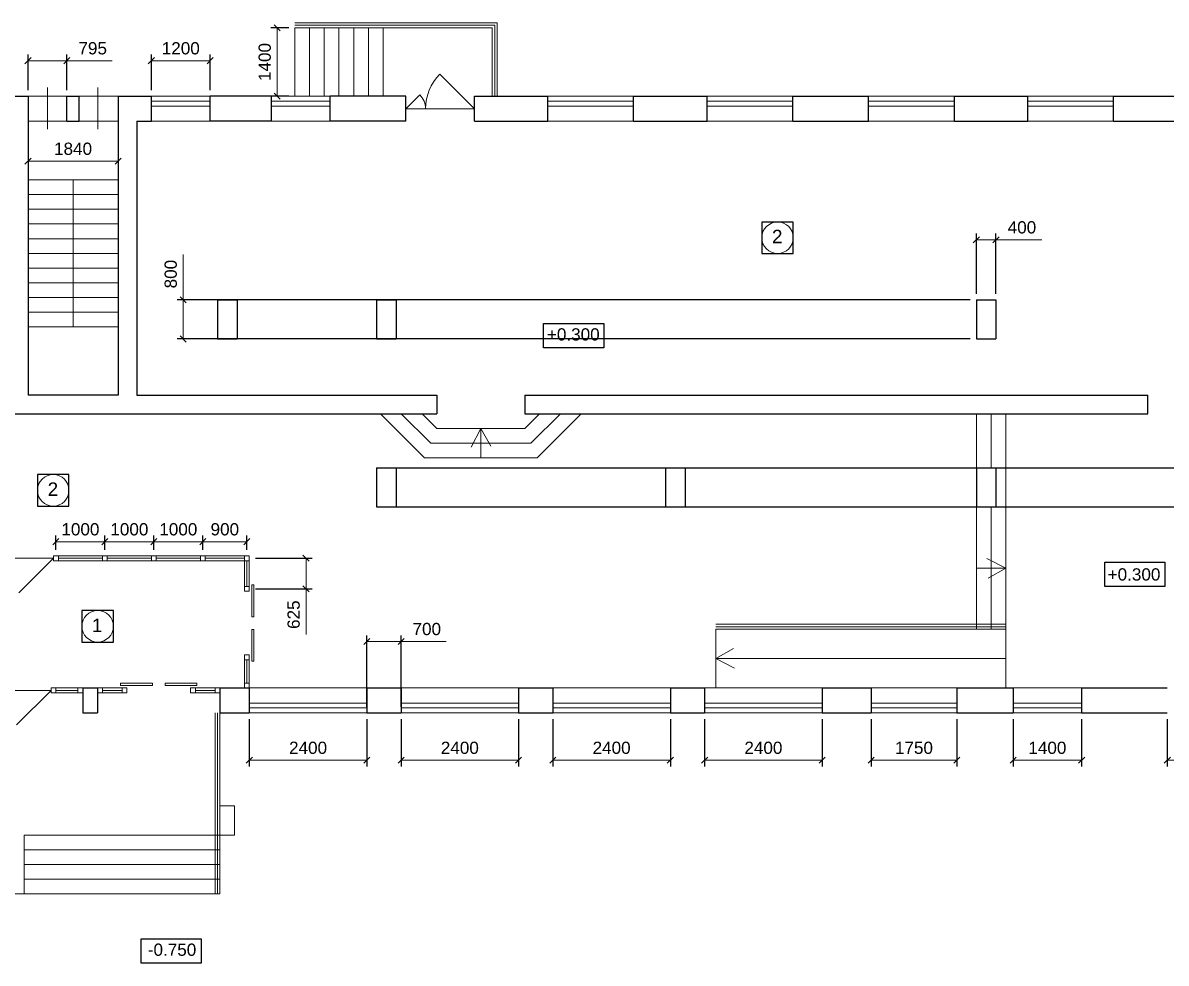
# Model space of a CAD drawing. Header units: metres. Extents: x 0 to 81.5, y -0.4 to 24.5.
# Drawn here: x 35.23 to 58.58, y 5.29 to 24.5 of the extents above; entities that cross this region are included whole.
import ezdxf
from ezdxf.enums import TextEntityAlignment as Align

# ---------------------------------------------------------------- set-up
doc = ezdxf.new("R2010")
doc.units = ezdxf.units.M
doc.header["$MEASUREMENT"] = 0
doc.layers.get('DEFPOINTS').update_dxf_attribs({"lineweight": 0})
doc.layers.add('Level 44', color=7, linetype='Continuous', lineweight=0)
doc.layers.add('Level 63', color=7, linetype='Continuous', lineweight=0)
doc.layers.add('YOLO_TABLE', color=1, linetype='Continuous')
doc.styles.get("Standard").update_dxf_attribs({"font": 'txt.shx'})
doc.styles.add('Style-Arial', font='arial.ttf')
doc.dimstyles.get("Standard").update_dxf_attribs({"dimtxt": 0.18, "dimasz": 0.18, "dimexe": 0.18, "dimexo": 0.0625, "dimgap": 0.09, "dimtad": 0, "dimtih": 1, "dimtoh": 1, "dimdec": 4, "dimzin": 0, "dimdsep": 46, "dimtxsty": 'Standard', "dimcen": 0.09, "dimadec": 0, "dimazin": 0, "dimtfac": 1, "dimtdec": 4, "dimtofl": 0, "dimtmove": 0, "dimatfit": 3, "dimfxl": 1, "dimtolj": 1, "dimtzin": 0, "dimarcsym": 0})

# ---------------------------------------------------------------- blocks, each defined once
blk = doc.blocks.new('_Oblique')
at = {"color": 0, "linetype": 'ByBlock', "lineweight": -2}
blk.add_line((0.5, 0.5), (-0.5, -0.5), dxfattribs=at)
blk = doc.blocks.new('*D34')
at = {"color": 0, "lineweight": -2, "transparency": 16777216}
for p, q in [((35.334, 23.127), (35.334, 23.854)), ((36.129, 23.127), (36.129, 23.854))]:
    blk.add_line(p, q, dxfattribs=at)
at = {"color": 5, "lineweight": 0, "transparency": 16777216}
for p, q in [((35.334, 23.729), (36.129, 23.729)), ((36.129, 23.729), (37.056, 23.729))]:
    blk.add_line(p, q, dxfattribs=at)
at = {"layer": 'DEFPOINTS', "color": 0, "transparency": 16777216}
for p in [(36.129, 23.729), (35.334, 23.002), (36.129, 23.002)]:
    blk.add_point(p, dxfattribs=at)
at = {"color": 5, "lineweight": 0, "transparency": 16777216, "xscale": 0.125, "yscale": 0.125, "zscale": 0.125, "rotation": 180}
blk.add_blockref('_Oblique', (35.334, 23.729), dxfattribs=at)
at = {"color": 5, "lineweight": 0, "transparency": 16777216, "xscale": 0.125, "yscale": 0.125, "zscale": 0.125}
blk.add_blockref('_Oblique', (36.129, 23.729), dxfattribs=at)
at = {"color": 0, "transparency": 16777216, "insert": (36.655, 23.981), "char_height": 0.25, "attachment_point": 5, "style": 'Style-Arial'}
blk.add_mtext('795', dxfattribs=at)
blk = doc.blocks.new('TerminatorOpen')
at = {"color": 0, "linetype": 'ByBlock', "lineweight": -2}
for q in [(-1, 0.5), (-1, 0), (-1, -0.5)]:
    blk.add_line((0, 0), q, dxfattribs=at)
blk = doc.blocks.new('*D35')
at = {"color": 0, "lineweight": -2, "transparency": 16777216}
for p, q in [((35.334, 22.367), (35.334, 21.55)), ((37.174, 22.367), (37.174, 21.55))]:
    blk.add_line(p, q, dxfattribs=at)
at = {"color": 5, "lineweight": 0, "transparency": 16777216}
blk.add_line((35.334, 21.675), (37.174, 21.675), dxfattribs=at)
at = {"layer": 'DEFPOINTS', "color": 0, "transparency": 16777216}
for p in [(35.334, 22.492), (37.174, 22.492), (37.174, 21.675)]:
    blk.add_point(p, dxfattribs=at)
at = {"color": 5, "lineweight": 0, "transparency": 16777216, "xscale": 0.125, "yscale": 0.125, "zscale": 0.125, "rotation": 180}
blk.add_blockref('_Oblique', (35.334, 21.675), dxfattribs=at)
at = {"color": 5, "lineweight": 0, "transparency": 16777216, "xscale": 0.125, "yscale": 0.125, "zscale": 0.125}
blk.add_blockref('_Oblique', (37.174, 21.675), dxfattribs=at)
at = {"color": 0, "transparency": 16777216, "insert": (36.254, 21.928), "char_height": 0.25, "attachment_point": 5, "style": 'Style-Arial'}
blk.add_mtext('1840', dxfattribs=at)
blk = doc.blocks.new('*D36')
at = {"color": 0, "lineweight": -2, "transparency": 16777216}
for p, q in [((37.854, 23.127), (37.854, 23.854)), ((39.054, 23.127), (39.054, 23.854))]:
    blk.add_line(p, q, dxfattribs=at)
at = {"color": 5, "lineweight": 0, "transparency": 16777216}
blk.add_line((37.854, 23.729), (39.054, 23.729), dxfattribs=at)
at = {"layer": 'DEFPOINTS', "color": 0, "transparency": 16777216}
for p in [(39.054, 23.729), (37.854, 23.002), (39.054, 23.002)]:
    blk.add_point(p, dxfattribs=at)
at = {"color": 5, "lineweight": 0, "transparency": 16777216, "xscale": 0.125, "yscale": 0.125, "zscale": 0.125, "rotation": 180}
blk.add_blockref('_Oblique', (37.854, 23.729), dxfattribs=at)
at = {"color": 5, "lineweight": 0, "transparency": 16777216, "xscale": 0.125, "yscale": 0.125, "zscale": 0.125}
blk.add_blockref('_Oblique', (39.054, 23.729), dxfattribs=at)
at = {"color": 0, "transparency": 16777216, "insert": (38.454, 23.981), "char_height": 0.25, "attachment_point": 5, "style": 'Style-Arial'}
blk.add_mtext('1200', dxfattribs=at)
blk = doc.blocks.new('*D37')
at = {"color": 0, "lineweight": -2, "transparency": 16777216}
for p, q in [((40.661, 24.402), (40.297, 24.402)), ((40.661, 23.002), (40.297, 23.002))]:
    blk.add_line(p, q, dxfattribs=at)
at = {"color": 5, "lineweight": 0, "transparency": 16777216}
blk.add_line((40.422, 24.402), (40.422, 23.002), dxfattribs=at)
at = {"layer": 'DEFPOINTS', "color": 0, "transparency": 16777216}
for p in [(40.786, 24.402), (40.422, 23.002), (40.786, 23.002)]:
    blk.add_point(p, dxfattribs=at)
at = {"color": 5, "lineweight": 0, "transparency": 16777216, "xscale": 0.125, "yscale": 0.125, "zscale": 0.125}
for p, rotation in [((40.422, 24.402), 90), ((40.422, 23.002), 270)]:
    blk.add_blockref('_Oblique', p, dxfattribs=dict(at, rotation=rotation))
at = {"color": 0, "transparency": 16777216, "insert": (40.17, 23.702), "char_height": 0.25, "attachment_point": 5, "rotation": 90, "style": 'Style-Arial'}
blk.add_mtext('1400', dxfattribs=at)
blk = doc.blocks.new('*D38')
at = {"color": 5, "lineweight": 0, "transparency": 16777216}
for p, q in [((38.503, 18.842), (38.503, 19.769)), ((38.503, 18.042), (38.503, 18.842))]:
    blk.add_line(p, q, dxfattribs=at)
at = {"color": 0, "lineweight": -2, "transparency": 16777216}
for p, q in [((54.579, 18.842), (38.378, 18.842)), ((54.579, 18.042), (38.378, 18.042))]:
    blk.add_line(p, q, dxfattribs=at)
at = {"layer": 'DEFPOINTS', "color": 0, "transparency": 16777216}
for p in [(38.503, 18.842), (54.704, 18.842), (54.704, 18.042)]:
    blk.add_point(p, dxfattribs=at)
at = {"color": 5, "lineweight": 0, "transparency": 16777216, "xscale": 0.125, "yscale": 0.125, "zscale": 0.125}
for p, rotation in [((38.503, 18.842), 90), ((38.503, 18.042), 270)]:
    blk.add_blockref('_Oblique', p, dxfattribs=dict(at, rotation=rotation))
at = {"color": 0, "transparency": 16777216, "insert": (38.25, 19.368), "char_height": 0.25, "attachment_point": 5, "rotation": 90, "style": 'Style-Arial'}
blk.add_mtext('800', dxfattribs=at)
blk = doc.blocks.new('*D41')
at = {"color": 0, "lineweight": -2, "transparency": 16777216}
for p, q in [((54.704, 18.967), (54.704, 20.195)), ((55.104, 18.967), (55.104, 20.195))]:
    blk.add_line(p, q, dxfattribs=at)
at = {"color": 5, "lineweight": 0, "transparency": 16777216}
for p, q in [((54.704, 20.07), (55.104, 20.07)), ((55.104, 20.07), (56.041, 20.07))]:
    blk.add_line(p, q, dxfattribs=at)
at = {"layer": 'DEFPOINTS', "color": 0, "transparency": 16777216}
for p in [(55.104, 20.07), (54.704, 18.842), (55.104, 18.842)]:
    blk.add_point(p, dxfattribs=at)
at = {"color": 5, "lineweight": 0, "transparency": 16777216, "xscale": 0.125, "yscale": 0.125, "zscale": 0.125, "rotation": 180}
blk.add_blockref('_Oblique', (54.704, 20.07), dxfattribs=at)
at = {"color": 5, "lineweight": 0, "transparency": 16777216, "xscale": 0.125, "yscale": 0.125, "zscale": 0.125}
blk.add_blockref('_Oblique', (55.104, 20.07), dxfattribs=at)
at = {"color": 0, "transparency": 16777216, "insert": (55.635, 20.322), "char_height": 0.25, "attachment_point": 5, "style": 'Style-Arial'}
blk.add_mtext('400', dxfattribs=at)
blk = doc.blocks.new('*D42')
at = {"color": 0, "lineweight": -2, "transparency": 16777216}
for p, q in [((42.579, 15.412), (62.22, 15.412)), ((42.579, 14.612), (62.22, 14.612))]:
    blk.add_line(p, q, dxfattribs=at)
at = {"color": 5, "lineweight": 0, "transparency": 16777216}
for p, q in [((62.095, 15.412), (62.095, 14.612)), ((62.095, 14.612), (62.095, 13.685))]:
    blk.add_line(p, q, dxfattribs=at)
at = {"layer": 'DEFPOINTS', "color": 0, "transparency": 16777216}
for p in [(42.454, 15.412), (42.454, 14.612), (62.095, 14.612)]:
    blk.add_point(p, dxfattribs=at)
at = {"color": 5, "lineweight": 0, "transparency": 16777216, "xscale": 0.125, "yscale": 0.125, "zscale": 0.125}
for p, rotation in [((62.095, 15.412), 90), ((62.095, 14.612), 270)]:
    blk.add_blockref('_Oblique', p, dxfattribs=dict(at, rotation=rotation))
at = {"color": 0, "transparency": 16777216, "insert": (61.842, 14.086), "char_height": 0.25, "attachment_point": 5, "rotation": 90, "style": 'Style-Arial'}
blk.add_mtext('800', dxfattribs=at)
blk = doc.blocks.new('*D44')
at = {"color": 0, "lineweight": -2, "transparency": 16777216}
for p, q in [((35.904, 13.737), (35.904, 14.025)), ((36.904, 13.737), (36.904, 14.025))]:
    blk.add_line(p, q, dxfattribs=at)
at = {"color": 5, "lineweight": 0, "transparency": 16777216}
blk.add_line((35.904, 13.9), (36.904, 13.9), dxfattribs=at)
at = {"layer": 'DEFPOINTS', "color": 0, "transparency": 16777216}
for p in [(36.904, 13.9), (35.904, 13.612), (36.904, 13.612)]:
    blk.add_point(p, dxfattribs=at)
at = {"color": 5, "lineweight": 0, "transparency": 16777216, "xscale": 0.125, "yscale": 0.125, "zscale": 0.125, "rotation": 180}
blk.add_blockref('_Oblique', (35.904, 13.9), dxfattribs=at)
at = {"color": 5, "lineweight": 0, "transparency": 16777216, "xscale": 0.125, "yscale": 0.125, "zscale": 0.125}
blk.add_blockref('_Oblique', (36.904, 13.9), dxfattribs=at)
at = {"color": 0, "transparency": 16777216, "insert": (36.404, 14.152), "char_height": 0.25, "attachment_point": 5, "style": 'Style-Arial'}
blk.add_mtext('1000', dxfattribs=at)
blk = doc.blocks.new('*D45')
at = {"color": 0, "lineweight": -2, "transparency": 16777216}
for p, q in [((36.904, 13.737), (36.904, 14.025)), ((37.904, 13.737), (37.904, 14.025))]:
    blk.add_line(p, q, dxfattribs=at)
at = {"color": 5, "lineweight": 0, "transparency": 16777216}
blk.add_line((36.904, 13.9), (37.904, 13.9), dxfattribs=at)
at = {"layer": 'DEFPOINTS', "color": 0, "transparency": 16777216}
for p in [(37.904, 13.9), (36.904, 13.612), (37.904, 13.612)]:
    blk.add_point(p, dxfattribs=at)
at = {"color": 5, "lineweight": 0, "transparency": 16777216, "xscale": 0.125, "yscale": 0.125, "zscale": 0.125, "rotation": 180}
blk.add_blockref('_Oblique', (36.904, 13.9), dxfattribs=at)
at = {"color": 5, "lineweight": 0, "transparency": 16777216, "xscale": 0.125, "yscale": 0.125, "zscale": 0.125}
blk.add_blockref('_Oblique', (37.904, 13.9), dxfattribs=at)
at = {"color": 0, "transparency": 16777216, "insert": (37.404, 14.152), "char_height": 0.25, "attachment_point": 5, "style": 'Style-Arial'}
blk.add_mtext('1000', dxfattribs=at)
blk = doc.blocks.new('*D46')
at = {"color": 0, "lineweight": -2, "transparency": 16777216}
for p, q in [((37.904, 13.737), (37.904, 14.025)), ((38.904, 13.737), (38.904, 14.025))]:
    blk.add_line(p, q, dxfattribs=at)
at = {"color": 5, "lineweight": 0, "transparency": 16777216}
blk.add_line((37.904, 13.9), (38.904, 13.9), dxfattribs=at)
at = {"layer": 'DEFPOINTS', "color": 0, "transparency": 16777216}
for p in [(38.904, 13.9), (37.904, 13.612), (38.904, 13.612)]:
    blk.add_point(p, dxfattribs=at)
at = {"color": 5, "lineweight": 0, "transparency": 16777216, "xscale": 0.125, "yscale": 0.125, "zscale": 0.125, "rotation": 180}
blk.add_blockref('_Oblique', (37.904, 13.9), dxfattribs=at)
at = {"color": 5, "lineweight": 0, "transparency": 16777216, "xscale": 0.125, "yscale": 0.125, "zscale": 0.125}
blk.add_blockref('_Oblique', (38.904, 13.9), dxfattribs=at)
at = {"color": 0, "transparency": 16777216, "insert": (38.404, 14.152), "char_height": 0.25, "attachment_point": 5, "style": 'Style-Arial'}
blk.add_mtext('1000', dxfattribs=at)
blk = doc.blocks.new('*D47')
at = {"color": 0, "lineweight": -2, "transparency": 16777216}
for p, q in [((38.904, 13.737), (38.904, 14.025)), ((39.804, 13.737), (39.804, 14.025))]:
    blk.add_line(p, q, dxfattribs=at)
at = {"color": 5, "lineweight": 0, "transparency": 16777216}
blk.add_line((38.904, 13.9), (39.804, 13.9), dxfattribs=at)
at = {"layer": 'DEFPOINTS', "color": 0, "transparency": 16777216}
for p in [(39.804, 13.9), (38.904, 13.612), (39.804, 13.612)]:
    blk.add_point(p, dxfattribs=at)
at = {"color": 5, "lineweight": 0, "transparency": 16777216, "xscale": 0.125, "yscale": 0.125, "zscale": 0.125, "rotation": 180}
blk.add_blockref('_Oblique', (38.904, 13.9), dxfattribs=at)
at = {"color": 5, "lineweight": 0, "transparency": 16777216, "xscale": 0.125, "yscale": 0.125, "zscale": 0.125}
blk.add_blockref('_Oblique', (39.804, 13.9), dxfattribs=at)
at = {"color": 0, "transparency": 16777216, "insert": (39.354, 14.152), "char_height": 0.25, "attachment_point": 5, "style": 'Style-Arial'}
blk.add_mtext('900', dxfattribs=at)
blk = doc.blocks.new('*D48')
at = {"color": 0, "lineweight": -2, "transparency": 16777216}
for p, q in [((39.979, 13.562), (41.138, 13.562)), ((39.979, 12.937), (41.138, 12.937))]:
    blk.add_line(p, q, dxfattribs=at)
at = {"color": 5, "lineweight": 0, "transparency": 16777216}
for p, q in [((41.013, 13.562), (41.013, 12.937)), ((41.013, 12.937), (41.013, 12.007))]:
    blk.add_line(p, q, dxfattribs=at)
at = {"layer": 'DEFPOINTS', "color": 0, "transparency": 16777216}
for p in [(39.854, 13.562), (39.854, 12.937), (41.013, 12.937)]:
    blk.add_point(p, dxfattribs=at)
at = {"color": 5, "lineweight": 0, "transparency": 16777216, "xscale": 0.125, "yscale": 0.125, "zscale": 0.125}
for p, rotation in [((41.013, 13.562), 90), ((41.013, 12.937), 270)]:
    blk.add_blockref('_Oblique', p, dxfattribs=dict(at, rotation=rotation))
at = {"color": 0, "transparency": 16777216, "insert": (40.76, 12.409), "char_height": 0.25, "attachment_point": 5, "rotation": 90, "style": 'Style-Arial'}
blk.add_mtext('625', dxfattribs=at)
blk = doc.blocks.new('*D49')
at = {"color": 0, "lineweight": -2, "transparency": 16777216}
for p, q in [((39.854, 10.277), (39.854, 9.309)), ((42.254, 10.277), (42.254, 9.309))]:
    blk.add_line(p, q, dxfattribs=at)
at = {"color": 5, "lineweight": 0, "transparency": 16777216}
blk.add_line((39.854, 9.434), (42.254, 9.434), dxfattribs=at)
at = {"layer": 'DEFPOINTS', "color": 0, "transparency": 16777216}
for p in [(39.854, 10.402), (42.254, 10.402), (42.254, 9.434)]:
    blk.add_point(p, dxfattribs=at)
at = {"color": 5, "lineweight": 0, "transparency": 16777216, "xscale": 0.125, "yscale": 0.125, "zscale": 0.125, "rotation": 180}
blk.add_blockref('_Oblique', (39.854, 9.434), dxfattribs=at)
at = {"color": 5, "lineweight": 0, "transparency": 16777216, "xscale": 0.125, "yscale": 0.125, "zscale": 0.125}
blk.add_blockref('_Oblique', (42.254, 9.434), dxfattribs=at)
at = {"color": 0, "transparency": 16777216, "insert": (41.054, 9.687), "char_height": 0.25, "attachment_point": 5, "style": 'Style-Arial'}
blk.add_mtext('2400', dxfattribs=at)
blk = doc.blocks.new('*D50')
at = {"color": 0, "lineweight": -2, "transparency": 16777216}
for p, q in [((42.954, 10.277), (42.954, 9.309)), ((45.354, 10.277), (45.354, 9.309))]:
    blk.add_line(p, q, dxfattribs=at)
at = {"color": 5, "lineweight": 0, "transparency": 16777216}
blk.add_line((42.954, 9.434), (45.354, 9.434), dxfattribs=at)
at = {"layer": 'DEFPOINTS', "color": 0, "transparency": 16777216}
for p in [(42.954, 10.402), (45.354, 10.402), (45.354, 9.434)]:
    blk.add_point(p, dxfattribs=at)
at = {"color": 5, "lineweight": 0, "transparency": 16777216, "xscale": 0.125, "yscale": 0.125, "zscale": 0.125, "rotation": 180}
blk.add_blockref('_Oblique', (42.954, 9.434), dxfattribs=at)
at = {"color": 5, "lineweight": 0, "transparency": 16777216, "xscale": 0.125, "yscale": 0.125, "zscale": 0.125}
blk.add_blockref('_Oblique', (45.354, 9.434), dxfattribs=at)
at = {"color": 0, "transparency": 16777216, "insert": (44.154, 9.687), "char_height": 0.25, "attachment_point": 5, "style": 'Style-Arial'}
blk.add_mtext('2400', dxfattribs=at)
blk = doc.blocks.new('*D51')
at = {"color": 0, "lineweight": -2, "transparency": 16777216}
for p, q in [((42.254, 10.527), (42.254, 11.986)), ((42.954, 10.527), (42.954, 11.986))]:
    blk.add_line(p, q, dxfattribs=at)
at = {"color": 5, "lineweight": 0, "transparency": 16777216}
for p, q in [((42.254, 11.861), (42.954, 11.861)), ((42.954, 11.861), (43.878, 11.861))]:
    blk.add_line(p, q, dxfattribs=at)
at = {"layer": 'DEFPOINTS', "color": 0, "transparency": 16777216}
for p in [(42.954, 11.861), (42.254, 10.402), (42.954, 10.402)]:
    blk.add_point(p, dxfattribs=at)
at = {"color": 5, "lineweight": 0, "transparency": 16777216, "xscale": 0.125, "yscale": 0.125, "zscale": 0.125, "rotation": 180}
blk.add_blockref('_Oblique', (42.254, 11.861), dxfattribs=at)
at = {"color": 5, "lineweight": 0, "transparency": 16777216, "xscale": 0.125, "yscale": 0.125, "zscale": 0.125}
blk.add_blockref('_Oblique', (42.954, 11.861), dxfattribs=at)
at = {"color": 0, "transparency": 16777216, "insert": (43.479, 12.114), "char_height": 0.25, "attachment_point": 5, "style": 'Style-Arial'}
blk.add_mtext('700', dxfattribs=at)
blk = doc.blocks.new('*D52')
at = {"color": 0, "lineweight": -2, "transparency": 16777216}
for p, q in [((46.054, 10.277), (46.054, 9.309)), ((48.454, 10.277), (48.454, 9.309))]:
    blk.add_line(p, q, dxfattribs=at)
at = {"color": 5, "lineweight": 0, "transparency": 16777216}
blk.add_line((46.054, 9.434), (48.454, 9.434), dxfattribs=at)
at = {"layer": 'DEFPOINTS', "color": 0, "transparency": 16777216}
for p in [(46.054, 10.402), (48.454, 10.402), (48.454, 9.434)]:
    blk.add_point(p, dxfattribs=at)
at = {"color": 5, "lineweight": 0, "transparency": 16777216, "xscale": 0.125, "yscale": 0.125, "zscale": 0.125, "rotation": 180}
blk.add_blockref('_Oblique', (46.054, 9.434), dxfattribs=at)
at = {"color": 5, "lineweight": 0, "transparency": 16777216, "xscale": 0.125, "yscale": 0.125, "zscale": 0.125}
blk.add_blockref('_Oblique', (48.454, 9.434), dxfattribs=at)
at = {"color": 0, "transparency": 16777216, "insert": (47.254, 9.687), "char_height": 0.25, "attachment_point": 5, "style": 'Style-Arial'}
blk.add_mtext('2400', dxfattribs=at)
blk = doc.blocks.new('*D53')
at = {"color": 0, "lineweight": -2, "transparency": 16777216}
for p, q in [((49.154, 10.277), (49.154, 9.309)), ((51.554, 10.277), (51.554, 9.309))]:
    blk.add_line(p, q, dxfattribs=at)
at = {"color": 5, "lineweight": 0, "transparency": 16777216}
blk.add_line((49.154, 9.434), (51.554, 9.434), dxfattribs=at)
at = {"layer": 'DEFPOINTS', "color": 0, "transparency": 16777216}
for p in [(49.154, 10.402), (51.554, 10.402), (51.554, 9.434)]:
    blk.add_point(p, dxfattribs=at)
at = {"color": 5, "lineweight": 0, "transparency": 16777216, "xscale": 0.125, "yscale": 0.125, "zscale": 0.125, "rotation": 180}
blk.add_blockref('_Oblique', (49.154, 9.434), dxfattribs=at)
at = {"color": 5, "lineweight": 0, "transparency": 16777216, "xscale": 0.125, "yscale": 0.125, "zscale": 0.125}
blk.add_blockref('_Oblique', (51.554, 9.434), dxfattribs=at)
at = {"color": 0, "transparency": 16777216, "insert": (50.354, 9.687), "char_height": 0.25, "attachment_point": 5, "style": 'Style-Arial'}
blk.add_mtext('2400', dxfattribs=at)
blk = doc.blocks.new('*D54')
at = {"color": 0, "lineweight": -2, "transparency": 16777216}
for p, q in [((52.554, 10.277), (52.554, 9.309)), ((54.304, 10.277), (54.304, 9.309))]:
    blk.add_line(p, q, dxfattribs=at)
at = {"color": 5, "lineweight": 0, "transparency": 16777216}
blk.add_line((52.554, 9.434), (54.304, 9.434), dxfattribs=at)
at = {"layer": 'DEFPOINTS', "color": 0, "transparency": 16777216}
for p in [(52.554, 10.402), (54.304, 10.402), (54.304, 9.434)]:
    blk.add_point(p, dxfattribs=at)
at = {"color": 5, "lineweight": 0, "transparency": 16777216, "xscale": 0.125, "yscale": 0.125, "zscale": 0.125, "rotation": 180}
blk.add_blockref('_Oblique', (52.554, 9.434), dxfattribs=at)
at = {"color": 5, "lineweight": 0, "transparency": 16777216, "xscale": 0.125, "yscale": 0.125, "zscale": 0.125}
blk.add_blockref('_Oblique', (54.304, 9.434), dxfattribs=at)
at = {"color": 0, "transparency": 16777216, "insert": (53.429, 9.687), "char_height": 0.25, "attachment_point": 5, "style": 'Style-Arial'}
blk.add_mtext('1750', dxfattribs=at)
blk = doc.blocks.new('*D55')
at = {"color": 0, "lineweight": -2, "transparency": 16777216}
for p, q in [((55.454, 10.277), (55.454, 9.309)), ((56.854, 10.277), (56.854, 9.309))]:
    blk.add_line(p, q, dxfattribs=at)
at = {"color": 5, "lineweight": 0, "transparency": 16777216}
blk.add_line((55.454, 9.434), (56.854, 9.434), dxfattribs=at)
at = {"layer": 'DEFPOINTS', "color": 0, "transparency": 16777216}
for p in [(55.454, 10.402), (56.854, 10.402), (56.854, 9.434)]:
    blk.add_point(p, dxfattribs=at)
at = {"color": 5, "lineweight": 0, "transparency": 16777216, "xscale": 0.125, "yscale": 0.125, "zscale": 0.125, "rotation": 180}
blk.add_blockref('_Oblique', (55.454, 9.434), dxfattribs=at)
at = {"color": 5, "lineweight": 0, "transparency": 16777216, "xscale": 0.125, "yscale": 0.125, "zscale": 0.125}
blk.add_blockref('_Oblique', (56.854, 9.434), dxfattribs=at)
at = {"color": 0, "transparency": 16777216, "insert": (56.154, 9.687), "char_height": 0.25, "attachment_point": 5, "style": 'Style-Arial'}
blk.add_mtext('1400', dxfattribs=at)
blk = doc.blocks.new('*D56')
at = {"color": 0, "lineweight": -2, "transparency": 16777216}
for p, q in [((58.604, 10.277), (58.604, 9.309)), ((60.354, 10.277), (60.354, 9.309))]:
    blk.add_line(p, q, dxfattribs=at)
at = {"color": 5, "lineweight": 0, "transparency": 16777216}
blk.add_line((58.604, 9.434), (60.354, 9.434), dxfattribs=at)
at = {"layer": 'DEFPOINTS', "color": 0, "transparency": 16777216}
for p in [(58.604, 10.402), (60.354, 10.402), (60.354, 9.434)]:
    blk.add_point(p, dxfattribs=at)
at = {"color": 5, "lineweight": 0, "transparency": 16777216, "xscale": 0.125, "yscale": 0.125, "zscale": 0.125, "rotation": 180}
blk.add_blockref('_Oblique', (58.604, 9.434), dxfattribs=at)
at = {"color": 5, "lineweight": 0, "transparency": 16777216, "xscale": 0.125, "yscale": 0.125, "zscale": 0.125}
blk.add_blockref('_Oblique', (60.354, 9.434), dxfattribs=at)
at = {"color": 0, "transparency": 16777216, "insert": (59.479, 9.687), "char_height": 0.25, "attachment_point": 5, "style": 'Style-Arial'}
blk.add_mtext('1750', dxfattribs=at)

msp = doc.modelspace()

# ---------------------------------------------------------------- linework, layer by layer
at = {"color": 7, "linetype": 'Continuous', "lineweight": 13, "flags": 128}
msp.add_lwpolyline([(39.25400268, 8.50215211), (39.55400268, 8.50215211), (39.55400268, 7.90215211), (39.25400268, 7.90215211), (39.25400268, 8.50215211)], close=True, dxfattribs=at)
at = {"layer": 'Level 44', "color": 7, "linetype": 'Continuous', "lineweight": 0}
for p, q in [((44.91619984, 24.50215211), (40.78573486, 24.50215211)), ((44.86619984, 24.45215211), (40.78573486, 24.45215211)), ((44.81619984, 24.40215211), (40.78573486, 24.40215211)), ((40.78573486, 23.00215211), (40.78573486, 24.40215211)), ((41.08573486, 23.00215211), (41.08573486, 24.40215211)), ((41.38573486, 23.00215211), (41.38573486, 24.40215211)), ((41.68573486, 23.00215211), (41.68573486, 24.40215211)), ((41.98573486, 23.00215211), (41.98573486, 24.40215211)), ((42.28573486, 23.00215211), (42.28573486, 24.40215211)), ((42.58573486, 23.00215211), (42.58573486, 24.40215211)), ((44.81619984, 23.00215211), (44.81619984, 24.40215211)), ((44.86619984, 23.00215211), (44.86619984, 24.45215211)), ((44.91619984, 23.00215211), (44.91619984, 24.50215211)), ((43.7468959, 23.4542589), (44.45400268, 22.74715211)), ((39.05400268, 22.90215211), (37.85400268, 22.90215211)), ((41.50400268, 22.90215211), (40.30400268, 22.90215211)), ((43.33684539, 23.02999483), (43.05400268, 22.74715211)), ((45.95400268, 22.90215211), (47.70400268, 22.90215211)), ((49.20400268, 22.90215211), (50.95400268, 22.90215211)), ((52.50400268, 22.90215211), (54.25400268, 22.90215211)), ((55.75400268, 22.90215211), (57.50400268, 22.90215211)), ((39.05400268, 22.80215211), (37.85400268, 22.80215211)), ((41.50400268, 22.80215211), (40.30400268, 22.80215211)), ((44.45400268, 22.74715211), (43.05400268, 22.74715211)), ((45.95400268, 22.80215211), (47.70400268, 22.80215211)), ((49.20400268, 22.80215211), (50.95400268, 22.80215211)), ((52.50400268, 22.80215211), (54.25400268, 22.80215211)), ((55.75400268, 22.80215211), (57.50400268, 22.80215211)), ((35.33400268, 21.29215211), (37.17400268, 21.29215211)), ((36.25400268, 21.29215211), (36.25400268, 18.29215211)), ((35.33400268, 20.99215211), (37.17400268, 20.99215211)), ((35.33400268, 20.69215211), (37.17400268, 20.69215211)), ((35.33400268, 20.39215211), (37.17400268, 20.39215211)), ((35.33400268, 20.09215211), (37.17400268, 20.09215211)), ((35.33400268, 19.79215211), (37.17400268, 19.79215211)), ((35.33400268, 19.49215211), (37.17400268, 19.49215211)), ((35.33400268, 19.19215211), (37.17400268, 19.19215211)), ((35.33400268, 18.89215211), (37.17400268, 18.89215211)), ((35.33400268, 18.59215211), (37.17400268, 18.59215211)), ((35.33400268, 18.29215211), (37.17400268, 18.29215211)), ((43.43401901, 15.61215211), (42.53401901, 16.51215211)), ((43.55828308, 15.91215211), (42.95828308, 16.51215211)), ((43.68254715, 16.21215211), (43.38254715, 16.51215211)), ((45.48254715, 16.21215211), (45.78254715, 16.51215211)), ((45.60681121, 15.91215211), (46.20681121, 16.51215211)), ((45.73107528, 15.61215211), (46.63107528, 16.51215211)), ((54.70400268, 15.41215211), (54.70400268, 16.51215211)), ((55.00400268, 15.41215211), (55.00400268, 16.51215211)), ((55.30400268, 10.91215211), (55.30400268, 16.51215211)), ((43.68254715, 16.21215211), (45.48254715, 16.21215211)), ((44.58254715, 16.21215211), (44.38795689, 15.82915486)), ((44.58254715, 15.61215211), (44.58254715, 16.21215211)), ((44.58254715, 16.21215211), (44.78728076, 15.85091547)), ((43.55828308, 15.91215211), (45.60681121, 15.91215211)), ((43.43401901, 15.61215211), (45.73107528, 15.61215211)), ((54.70400268, 14.61215211), (54.70400268, 12.11215211)), ((55.00400268, 12.11215211), (55.00400268, 14.61215211)), ((34.55400268, 13.56215211), (35.85400268, 13.56215211)), ((35.85400268, 13.56215211), (35.1468959, 12.85504533)), ((35.95400268, 13.61215211), (39.85400268, 13.61215211)), ((36.85400268, 13.56215211), (35.95400268, 13.56215211)), ((36.95400268, 13.56215211), (37.85400268, 13.56215211)), ((37.95400268, 13.56215211), (38.85400268, 13.56215211)), ((38.95400268, 13.56215211), (39.75400268, 13.56215211)), ((55.30400268, 13.36215211), (54.92100542, 13.55674237)), ((35.95400268, 13.51215211), (39.75400268, 13.51215211)), ((39.75400268, 13.51215211), (39.75400268, 12.98715211)), ((39.80400268, 13.51215211), (39.80400268, 12.98715211)), ((39.85400268, 12.98715211), (39.85400268, 13.51215211)), ((54.70400268, 13.36215211), (55.30400268, 13.36215211)), ((55.30400268, 13.36215211), (54.94276603, 13.1574185)), ((49.38191539, 12.21215211), (55.30400268, 12.21215211)), ((49.38191539, 12.16215211), (55.30400268, 12.16215211)), ((49.38191539, 12.11215211), (55.30400268, 12.11215211)), ((49.38191539, 12.11215211), (49.38191539, 10.91215211)), ((49.74315204, 11.71688573), (49.38191539, 11.51215211)), ((39.75400268, 11.48715211), (39.75400268, 11.01215211)), ((39.80400268, 11.48715211), (39.80400268, 11.01215211)), ((39.85400268, 11.48715211), (39.85400268, 11.01215211)), ((49.38191539, 11.51215211), (55.30400268, 11.51215211)), ((49.76491265, 11.31756186), (49.38191539, 11.51215211)), ((34.50400268, 10.86215211), (35.80400268, 10.86215211)), ((35.80400268, 10.86215211), (35.0968959, 10.15504533)), ((35.90400268, 10.91215211), (36.35400268, 10.91215211)), ((35.90400268, 10.86215211), (36.35400268, 10.86215211)), ((35.90400268, 10.81215211), (36.35400268, 10.81215211)), ((36.85400268, 10.91215211), (37.25400268, 10.91215211)), ((36.85400268, 10.86215211), (37.25400268, 10.86215211)), ((36.85400268, 10.81215211), (37.25400268, 10.81215211)), ((38.75400268, 10.91215211), (39.15400268, 10.91215211)), ((38.75400268, 10.86215211), (39.15400268, 10.86215211)), ((38.75400268, 10.81215211), (39.15400268, 10.81215211)), ((42.25400268, 10.60215211), (39.85400268, 10.60215211)), ((45.35400268, 10.60215211), (42.95400268, 10.60215211)), ((48.45400268, 10.60215211), (46.05400268, 10.60215211)), ((51.55400268, 10.60215211), (49.15400268, 10.60215211)), ((54.30400268, 10.60215211), (52.55400268, 10.60215211)), ((56.85400268, 10.60215211), (55.45400268, 10.60215211)), ((39.15400268, 10.40215211), (39.15400268, 6.70215211)), ((39.20400268, 10.40215211), (39.20400268, 6.70215211)), ((39.25400268, 10.40215211), (39.25400268, 6.70215211)), ((42.25400268, 10.50215211), (39.85400268, 10.50215211)), ((45.35400268, 10.50215211), (42.95400268, 10.50215211)), ((48.45400268, 10.50215211), (46.05400268, 10.50215211)), ((51.55400268, 10.50215211), (49.15400268, 10.50215211)), ((54.30400268, 10.50215211), (52.55400268, 10.50215211)), ((56.85400268, 10.50215211), (55.45400268, 10.50215211)), ((39.25400268, 7.90215211), (35.25400268, 7.90215211)), ((35.25400268, 7.90215211), (35.25400268, 6.70215211)), ((39.25400268, 7.60215211), (35.25400268, 7.60215211)), ((39.25400268, 7.30215211), (35.25400268, 7.30215211)), ((39.25400268, 7.00215211), (35.25400268, 7.00215211)), ((39.25400268, 6.70215211), (25.15400268, 6.70215211))]:
    msp.add_line(p, q, dxfattribs=at)
at = {"layer": 'Level 44', "color": 7, "linetype": 'Continuous', "lineweight": 13}
for p, q in [((35.73150268, 22.3279612), (35.73150268, 23.18077025)), ((36.76157492, 22.3279612), (36.76157492, 23.18077025)), ((36.12900268, 23.00215211), (35.33400268, 23.00215211)), ((36.37900268, 23.00215211), (37.17400268, 23.00215211)), ((39.05400268, 23.00215211), (37.85400268, 23.00215211)), ((41.50400268, 23.00215211), (40.30400268, 23.00215211)), ((45.95400268, 23.00215211), (47.70400268, 23.00215211)), ((49.20400268, 23.00215211), (50.95400268, 23.00215211)), ((52.50400268, 23.00215211), (54.25400268, 23.00215211)), ((55.75400268, 23.00215211), (57.50400268, 23.00215211)), ((36.12900268, 22.49215211), (35.33400268, 22.49215211)), ((36.37900268, 22.49215211), (37.17400268, 22.49215211)), ((37.85400268, 22.49215211), (39.05400268, 22.49215211)), ((40.30400268, 22.49215211), (41.50400268, 22.49215211)), ((47.70400268, 22.49215211), (45.95400268, 22.49215211)), ((50.95400268, 22.49215211), (49.20400268, 22.49215211)), ((54.25400268, 22.49215211), (52.50400268, 22.49215211)), ((57.50400268, 22.49215211), (55.75400268, 22.49215211)), ((39.85400268, 10.91215211), (42.25400268, 10.91215211)), ((42.95400268, 10.91215211), (45.35400268, 10.91215211)), ((46.05400268, 10.91215211), (48.45400268, 10.91215211)), ((49.15400268, 10.91215211), (51.55400268, 10.91215211)), ((52.55400268, 10.91215211), (54.30400268, 10.91215211)), ((55.45400268, 10.91215211), (56.85400268, 10.91215211)), ((42.25400268, 10.40215211), (39.85400268, 10.40215211)), ((45.35400268, 10.40215211), (42.95400268, 10.40215211)), ((48.45400268, 10.40215211), (46.05400268, 10.40215211)), ((51.55400268, 10.40215211), (49.15400268, 10.40215211)), ((54.30400268, 10.40215211), (52.55400268, 10.40215211)), ((56.85400268, 10.40215211), (55.45400268, 10.40215211))]:
    msp.add_line(p, q, dxfattribs=at)
at = {"layer": 'Level 44', "color": 7, "linetype": 'Continuous', "lineweight": 30}
for p, q in [((34.65400268, 23.00215211), (35.33400268, 23.00215211)), ((35.33400268, 23.00215211), (35.33400268, 16.89215211)), ((36.12900268, 22.49215211), (36.12900268, 23.00215211)), ((36.12900268, 23.00215211), (36.37900268, 23.00215211)), ((36.37900268, 22.49215211), (36.37900268, 23.00215211)), ((37.17400268, 23.00215211), (37.17400268, 16.89215211)), ((37.17400268, 23.00215211), (37.85400268, 23.00215211)), ((37.85400268, 22.49215211), (37.85400268, 23.00215211)), ((40.30400268, 23.00215211), (39.05400268, 23.00215211)), ((39.05400268, 22.49215211), (39.05400268, 23.00215211)), ((40.30400268, 22.49215211), (40.30400268, 23.00215211)), ((43.05400268, 23.00215211), (41.50400268, 23.00215211)), ((41.50400268, 22.49215211), (41.50400268, 23.00215211)), ((43.05400268, 22.49215211), (43.05400268, 23.00215211)), ((44.45400268, 22.49215211), (44.45400268, 23.00215211)), ((44.45400268, 23.00215211), (45.95400268, 23.00215211)), ((45.95400268, 22.49215211), (45.95400268, 23.00215211)), ((47.70400268, 23.00215211), (49.20400268, 23.00215211)), ((47.70400268, 22.49215211), (47.70400268, 23.00215211)), ((49.20400268, 22.49215211), (49.20400268, 23.00215211)), ((50.95400268, 23.00215211), (52.50400268, 23.00215211)), ((50.95400268, 22.49215211), (50.95400268, 23.00215211)), ((52.50400268, 22.49215211), (52.50400268, 23.00215211)), ((54.25400268, 22.49215211), (54.25400268, 23.00215211)), ((54.25400268, 23.00215211), (55.75400268, 23.00215211)), ((55.75400268, 22.49215211), (55.75400268, 23.00215211)), ((57.50400268, 22.49215211), (57.50400268, 23.00215211)), ((57.50400268, 23.00215211), (58.95400268, 23.00215211)), ((36.12900268, 22.49215211), (36.37900268, 22.49215211)), ((37.55400268, 22.49215211), (37.55400268, 16.89215211)), ((37.55400268, 22.49215211), (37.85400268, 22.49215211)), ((40.30400268, 22.49215211), (39.05400268, 22.49215211)), ((43.05400268, 22.49215211), (41.50400268, 22.49215211)), ((44.45400268, 22.49215211), (45.95400268, 22.49215211)), ((47.70400268, 22.49215211), (49.20400268, 22.49215211)), ((50.95400268, 22.49215211), (52.50400268, 22.49215211)), ((54.25400268, 22.49215211), (55.75400268, 22.49215211)), ((57.50400268, 22.49215211), (58.95400268, 22.49215211)), ((39.20400268, 18.84215211), (39.60400268, 18.84215211)), ((39.20400268, 18.84215211), (39.20400268, 18.04215211)), ((39.60400268, 18.84215211), (39.60400268, 18.04215211)), ((42.45400268, 18.84215211), (42.85400268, 18.84215211)), ((42.45400268, 18.84215211), (42.45400268, 18.04215211)), ((42.85400268, 18.84215211), (42.85400268, 18.04215211)), ((54.70400268, 18.84215211), (55.10400268, 18.84215211)), ((54.70400268, 18.84215211), (54.70400268, 18.04215211)), ((55.10400268, 18.84215211), (55.10400268, 18.04215211)), ((39.20400268, 18.04215211), (39.60400268, 18.04215211)), ((42.45400268, 18.04215211), (42.85400268, 18.04215211)), ((54.70400268, 18.04215211), (55.10400268, 18.04215211)), ((37.17400268, 16.89215211), (35.33400268, 16.89215211)), ((37.55400268, 16.89215211), (43.68254715, 16.89215211)), ((43.68254715, 16.89215211), (43.68254715, 16.51215211)), ((45.48254715, 16.89215211), (45.48254715, 16.51215211)), ((45.48254715, 16.89215211), (54.60756963, 16.89215211)), ((54.60756963, 16.89215211), (58.20756963, 16.89215211)), ((58.20756963, 16.51215211), (58.20756963, 16.89215211)), ((28.27900268, 16.51215211), (35.33400268, 16.51215211)), ((35.33400268, 16.51215211), (43.68254715, 16.51215211)), ((45.48254715, 16.51215211), (54.60756963, 16.51215211)), ((54.60756963, 16.51215211), (58.20756963, 16.51215211)), ((42.45400268, 15.41215211), (42.85400268, 15.41215211)), ((42.45400268, 15.41215211), (42.45400268, 14.61215211)), ((42.85400268, 15.41215211), (42.85400268, 14.61215211)), ((48.35400268, 15.41215211), (48.35400268, 14.61215211)), ((48.35400268, 15.41215211), (48.75400268, 15.41215211)), ((48.75400268, 15.41215211), (48.75400268, 14.61215211)), ((54.70400268, 15.41215211), (55.10400268, 15.41215211)), ((54.70400268, 15.41215211), (54.70400268, 14.61215211)), ((55.10400268, 15.41215211), (55.10400268, 14.61215211)), ((42.45400268, 14.61215211), (42.85400268, 14.61215211)), ((48.35400268, 14.61215211), (48.75400268, 14.61215211)), ((54.70400268, 14.61215211), (55.10400268, 14.61215211)), ((36.45400268, 10.91215211), (36.45400268, 10.40215211)), ((36.45400268, 10.91215211), (36.75400268, 10.91215211)), ((36.75400268, 10.91215211), (36.75400268, 10.40215211)), ((39.25400268, 10.91215211), (39.25400268, 10.40215211)), ((39.25400268, 10.91215211), (39.85400268, 10.91215211)), ((39.85400268, 10.91215211), (39.85400268, 10.40215211)), ((42.25400268, 10.91215211), (42.25400268, 10.40215211)), ((42.25400268, 10.91215211), (42.95400268, 10.91215211)), ((42.95400268, 10.91215211), (42.95400268, 10.40215211)), ((45.35400268, 10.91215211), (45.35400268, 10.40215211)), ((45.35400268, 10.91215211), (46.05400268, 10.91215211)), ((46.05400268, 10.91215211), (46.05400268, 10.40215211)), ((48.45400268, 10.91215211), (48.45400268, 10.40215211)), ((48.45400268, 10.91215211), (49.15400268, 10.91215211)), ((49.15400268, 10.91215211), (49.15400268, 10.40215211)), ((51.55400268, 10.91215211), (51.55400268, 10.40215211)), ((51.55400268, 10.91215211), (52.55400268, 10.91215211)), ((52.55400268, 10.91215211), (52.55400268, 10.40215211)), ((54.30400268, 10.91215211), (54.30400268, 10.40215211)), ((54.30400268, 10.91215211), (55.45400268, 10.91215211)), ((55.45400268, 10.91215211), (55.45400268, 10.40215211)), ((56.85400268, 10.91215211), (56.85400268, 10.40215211)), ((56.85400268, 10.91215211), (58.60400268, 10.91215211)), ((36.45400268, 10.40215211), (36.75400268, 10.40215211)), ((39.25400268, 10.40215211), (39.85400268, 10.40215211)), ((42.25400268, 10.40215211), (42.95400268, 10.40215211)), ((45.35400268, 10.40215211), (46.05400268, 10.40215211)), ((48.45400268, 10.40215211), (49.15400268, 10.40215211)), ((51.55400268, 10.40215211), (52.55400268, 10.40215211)), ((54.30400268, 10.40215211), (55.45400268, 10.40215211)), ((56.85400268, 10.40215211), (58.60400268, 10.40215211))]:
    msp.add_line(p, q, dxfattribs=at)
at = {"layer": 'Level 44', "color": 7, "linetype": 'Continuous', "lineweight": 0, "flags": 128}
for points in [[(45.86608424, 18.3592213), (47.09675361, 18.3592213), (47.09675361, 17.86124371), (45.86608424, 17.86124371), (45.86608424, 18.3592213)], [(57.32505617, 13.47916379), (58.55572553, 13.47916379), (58.55572553, 12.9811862), (57.32505617, 12.9811862), (57.32505617, 13.47916379)], [(39.90570092, 13.01557699), (39.90570092, 12.36557699), (39.94925907, 12.36557699), (39.94925907, 13.01557699), (39.90570092, 13.01557699)], [(39.90570092, 11.45872723), (39.90570092, 12.10872723), (39.94925907, 12.10872723), (39.94925907, 11.45872723), (39.90570092, 11.45872723)], [(37.2255778, 10.96385035), (37.8755778, 10.96385035), (37.8755778, 11.00740851), (37.2255778, 11.00740851), (37.2255778, 10.96385035)], [(38.78242756, 10.96385035), (38.13242756, 10.96385035), (38.13242756, 11.00740851), (38.78242756, 11.00740851), (38.78242756, 10.96385035)], [(37.64201131, 5.78610623), (38.87268067, 5.78610623), (38.87268067, 5.28812864), (37.64201131, 5.28812864), (37.64201131, 5.78610623)]]:
    msp.add_lwpolyline(points, close=True, dxfattribs=at)
at = {"layer": 'Level 44', "color": 7, "linetype": 'Continuous', "lineweight": 13, "flags": 128}
for points in [[(35.85400268, 13.61215211), (35.95400268, 13.61215211), (35.95400268, 13.51215211), (35.85400268, 13.51215211), (35.85400268, 13.61215211)], [(36.85400268, 13.61215211), (36.95400268, 13.61215211), (36.95400268, 13.51215211), (36.85400268, 13.51215211), (36.85400268, 13.61215211)], [(37.85400268, 13.61215211), (37.95400268, 13.61215211), (37.95400268, 13.51215211), (37.85400268, 13.51215211), (37.85400268, 13.61215211)], [(38.85400268, 13.61215211), (38.95400268, 13.61215211), (38.95400268, 13.51215211), (38.85400268, 13.51215211), (38.85400268, 13.61215211)], [(39.85400268, 13.61215211), (39.85400268, 13.51215211), (39.75400268, 13.51215211), (39.75400268, 13.61215211), (39.85400268, 13.61215211)], [(39.85400268, 12.98715211), (39.85400268, 12.88715211), (39.75400268, 12.88715211), (39.75400268, 12.98715211), (39.85400268, 12.98715211)], [(39.85400268, 11.58715211), (39.85400268, 11.48715211), (39.75400268, 11.48715211), (39.75400268, 11.58715211), (39.85400268, 11.58715211)], [(39.85400268, 11.01215211), (39.85400268, 10.91215211), (39.75400268, 10.91215211), (39.75400268, 11.01215211), (39.85400268, 11.01215211)], [(35.80400268, 10.91215211), (35.90400268, 10.91215211), (35.90400268, 10.81215211), (35.80400268, 10.81215211), (35.80400268, 10.91215211)], [(36.35400268, 10.91215211), (36.45400268, 10.91215211), (36.45400268, 10.81215211), (36.35400268, 10.81215211), (36.35400268, 10.91215211)], [(36.75400268, 10.91215211), (36.85400268, 10.91215211), (36.85400268, 10.81215211), (36.75400268, 10.81215211), (36.75400268, 10.91215211)], [(37.25400268, 10.91215211), (37.35400268, 10.91215211), (37.35400268, 10.81215211), (37.25400268, 10.81215211), (37.25400268, 10.91215211)], [(38.65400268, 10.91215211), (38.75400268, 10.91215211), (38.75400268, 10.81215211), (38.65400268, 10.81215211), (38.65400268, 10.91215211)], [(39.15400268, 10.91215211), (39.25400268, 10.91215211), (39.25400268, 10.81215211), (39.15400268, 10.81215211), (39.15400268, 10.91215211)]]:
    msp.add_lwpolyline(points, close=True, dxfattribs=at)
at = {"layer": 'Level 44', "color": 7, "linetype": 'Continuous', "lineweight": 13}
for centre in [(50.64247916, 20.11025507), (35.84830625, 14.9480366), (36.75700624, 12.17232267)]:
    msp.add_circle(centre, 0.32228863, dxfattribs=at)
at = {"layer": 'Level 44', "color": 7, "linetype": 'Continuous', "lineweight": 0}
for centre, radius, start, end in [((44.45400268, 22.74715211), 1, 135, 180), ((43.05400268, 22.74715211), 0.4, 0, 45)]:
    msp.add_arc(centre, radius, start, end, dxfattribs=at)
at = {"layer": 'YOLO_TABLE'}
for points in [[(50.32019053, 19.78796644), (50.96476779, 19.78796644), (50.96476779, 20.4325437), (50.32019053, 20.4325437)], [(45.86608424, 18.3592213), (47.09675361, 18.3592213), (47.09675361, 17.86124371), (45.86608424, 17.86124371)], [(35.52601762, 14.62574797), (36.17059488, 14.62574797), (36.17059488, 15.27032523), (35.52601762, 15.27032523)], [(57.32505617, 13.47916379), (58.55572553, 13.47916379), (58.55572553, 12.9811862), (57.32505617, 12.9811862)], [(36.43471761, 11.85003404), (37.07929487, 11.85003404), (37.07929487, 12.4946113), (36.43471761, 12.4946113)], [(37.64201131, 5.78610623), (38.87268067, 5.78610623), (38.87268067, 5.28812864), (37.64201131, 5.28812864)]]:
    msp.add_lwpolyline(points, close=True, dxfattribs=at)

# ---------------------------------------------------------------- texts
at = {"layer": 'Level 44', "color": 7, "linetype": 'Continuous', "lineweight": 0, "style": 'Style-Arial'}
for s, p in [('+0.300', (45.93221335, 18.26093625)), ('+0.300', (57.38508207, 13.35665137)), ('-0.750', (37.78081564, 5.68782118))]:
    msp.add_text(s, height=0.25, dxfattribs=at).set_placement(p, align=Align.TOP_LEFT)
at = {"layer": 'Level 63', "color": 7, "linetype": 'Continuous', "lineweight": 13, "style": 'Style-Arial'}
for s, p in [('2', (50.63657382, 20.13580858)), ('2', (35.84240091, 14.97359011)), ('1', (36.74598049, 12.19084913))]:
    msp.add_text(s, height=0.275, dxfattribs=at).set_placement(p, align=Align.MIDDLE_CENTER)

# ---------------------------------------------------------------- dimensions: what is measured, and where the dimension line sits
for base, p1, p2, picture, middle in [((40.42222504, 23.00215211), (40.78573486, 24.40215211), (40.78573486, 23.00215211), '*D37', (40.1695818, 23.70215211)), ((38.5028019, 18.84215211), (54.70400268, 18.04215211), (54.70400268, 18.84215211), '*D38', (38.25015865, 19.36807299)), ((62.09450495, 14.61215211), (42.45400268, 15.41215211), (42.45400268, 14.61215211), '*D42', (61.8418617, 14.08623124)), ((41.0125314, 12.93715211), (39.85400268, 13.56215211), (39.85400268, 12.93715211), '*D48', (40.75988815, 12.40935539))]:
    dim = msp.add_linear_dim(base=base, p1=p1, p2=p2, angle=90, dimstyle='Standard', override={"dimtxt": 0.25, "dimasz": 0.125, "dimexe": 0.125, "dimexo": 0.125, "dimgap": 0.125, "dimtad": 1, "dimtih": 0, "dimtoh": 0, "dimlfac": 1000, "dimzin": 11, "dimtxsty": 'Style-Arial', "dimblk": 'Oblique', "dimclrd": 5, "dimadec": 4, "dimazin": 3, "dimldrblk": 'TerminatorOpen', "dimtolj": 0, "dimtzin": 11, "dimlwd": 0})
    dim.commit()
    dim.dimension.update_dxf_attribs({"geometry": picture, "text_midpoint": middle})
for base, p1, p2, picture, middle in [((36.12900268, 23.72855102), (35.33400268, 23.00215211), (36.12900268, 23.00215211), '*D34', (36.65509408, 23.98119426)), ((39.05400268, 23.72855102), (37.85400268, 23.00215211), (39.05400268, 23.00215211), '*D36', (38.45400268, 23.98119426)), ((37.17400268, 21.67487638), (35.33400268, 22.49215211), (37.17400268, 22.49215211), '*D35', (36.25400268, 21.92751962)), ((55.10400268, 20.06968337), (54.70400268, 18.84215211), (55.10400268, 18.84215211), '*D41', (55.63478372, 20.32232662)), ((36.90400268, 13.89976029), (35.90400268, 13.61215211), (36.90400268, 13.61215211), '*D44', (36.40400268, 14.15240354)), ((37.90400268, 13.89976029), (36.90400268, 13.61215211), (37.90400268, 13.61215211), '*D45', (37.40400268, 14.15240354)), ((38.90400268, 13.89976029), (37.90400268, 13.61215211), (38.90400268, 13.61215211), '*D46', (38.40400268, 14.15240354)), ((39.80400268, 13.89976029), (38.90400268, 13.61215211), (39.80400268, 13.61215211), '*D47', (39.35400268, 14.15240354)), ((42.95400268, 11.86146188), (42.25400268, 10.40215211), (42.95400268, 10.40215211), '*D51', (43.47872983, 12.11410513)), ((42.25400268, 9.43437019), (39.85400268, 10.40215211), (42.25400268, 10.40215211), '*D49', (41.05400268, 9.68701344)), ((45.35400268, 9.43437019), (42.95400268, 10.40215211), (45.35400268, 10.40215211), '*D50', (44.15400268, 9.68701344)), ((48.45400268, 9.43437019), (46.05400268, 10.40215211), (48.45400268, 10.40215211), '*D52', (47.25400268, 9.68701344)), ((51.55400268, 9.43437019), (49.15400268, 10.40215211), (51.55400268, 10.40215211), '*D53', (50.35400268, 9.68701344)), ((54.30400268, 9.43437019), (52.55400268, 10.40215211), (54.30400268, 10.40215211), '*D54', (53.42900268, 9.68701344)), ((56.85400268, 9.43437019), (55.45400268, 10.40215211), (56.85400268, 10.40215211), '*D55', (56.15400268, 9.68701344)), ((60.35400268, 9.43437019), (58.60400268, 10.40215211), (60.35400268, 10.40215211), '*D56', (59.47900268, 9.68701344))]:
    dim = msp.add_linear_dim(base=base, p1=p1, p2=p2, dimstyle='Standard', override={"dimtxt": 0.25, "dimasz": 0.125, "dimexe": 0.125, "dimexo": 0.125, "dimgap": 0.125, "dimtad": 1, "dimtih": 0, "dimtoh": 0, "dimlfac": 1000, "dimzin": 11, "dimtxsty": 'Style-Arial', "dimblk": 'Oblique', "dimclrd": 5, "dimadec": 4, "dimazin": 3, "dimldrblk": 'TerminatorOpen', "dimtolj": 0, "dimtzin": 11, "dimlwd": 0})
    dim.commit()
    dim.dimension.update_dxf_attribs({"geometry": picture, "text_midpoint": middle})

doc.saveas('drawing.dxf')
